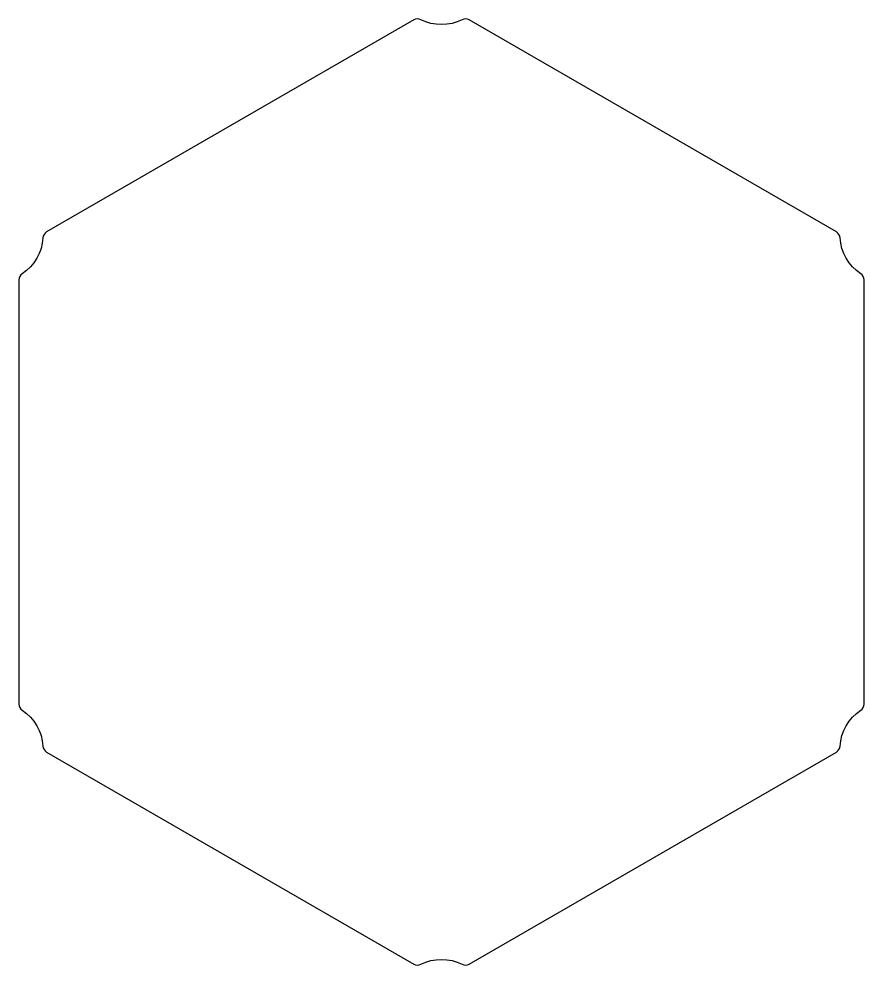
# Model space of a CAD drawing. Header units: millimetres. Extents: x -57 to 57, y -64 to 64.
import ezdxf

# ---------------------------------------------------------------- set-up
doc = ezdxf.new("R2010")
doc.units = ezdxf.units.MM
doc.layers.get('0').update_dxf_attribs({"linetype": 'CONTINUOUS'})

msp = doc.modelspace()

# ---------------------------------------------------------------- linework, layer by layer
msp.add_lwpolyline([(57, 28.59, 0.251714), (56.55, 29.43, -0.235603), (53.76, 34.26, 0.251714), (53.26, 35.07), (3.74, 63.66, 0.251714), (2.79, 63.69, -0.235603), (-2.79, 63.69, 0.251714), (-3.74, 63.66), (-53.26, 35.07, 0.251714), (-53.76, 34.26, -0.235603), (-56.55, 29.43, 0.251714), (-57, 28.59), (-57, -28.59, 0.251714), (-56.55, -29.43, -0.235603), (-53.76, -34.26, 0.251714), (-53.26, -35.07), (-3.74, -63.66, 0.251714), (-2.79, -63.69, -0.235603), (2.79, -63.69, 0.251714), (3.74, -63.66), (53.26, -35.07, 0.251714), (53.76, -34.26, -0.235603), (56.55, -29.43, 0.251714), (57, -28.59)], format="xyb", close=True)

doc.saveas('drawing.dxf')
